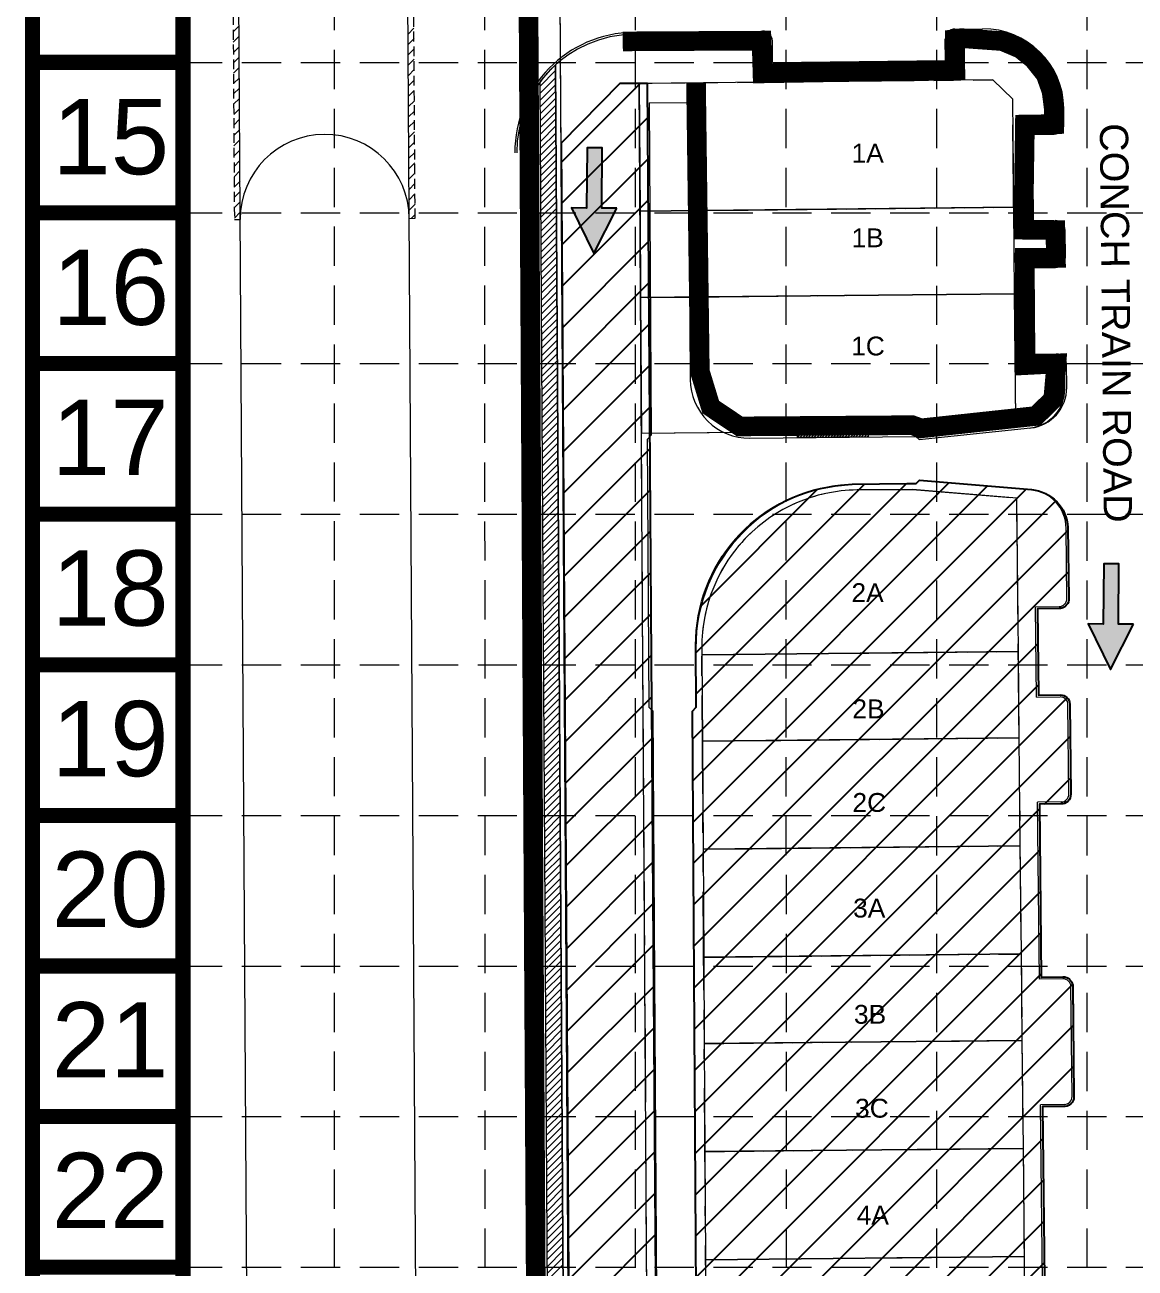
# Model space of a CAD drawing. Extents: x 2509062 to 2510599, y 7103311 to 7105769.
# Drawn here: x 2509061.9 to 2509344.5, y 7104884.7 to 7105201.2 of the extents above; entities that cross this region are included whole.
import ezdxf
from ezdxf.enums import TextEntityAlignment as Align

# ---------------------------------------------------------------- set-up
doc = ezdxf.new("R2010")
doc.units = 0
doc.header["$LTSCALE"] = 40
doc.header["$MEASUREMENT"] = 0
for name, pattern in [('DASHED', [0.75, 0.5, -0.25]), ('HIDDEN', [0.375, 0.25, -0.125]), ('HIDDEN2', [0.1875, 0.125, -0.0625]), ('PHANTOM2', [1.25, 0.625, -0.125, 0.125, -0.125, 0.125, -0.125]), ('XHO461C_PV$0$HIDDEN4', [0.0938, 0.0625, -0.0313])]:
    doc.linetypes.add(name, pattern=pattern)
for name, color, linetype in [('1 EROSION BLANKET', 84, 'Continuous'), ('1 SODDED LOT', 2, 'Continuous'), ('BASE', 7, 'Continuous'), ('GRID', 254, 'DASHED'), ('LIMITS OF DISTURBANCE', 1, 'Continuous'), ('XHO461B_PT$0$V-BNDY-E', 14, 'Continuous'), ('XHO461C_PT$0$V-BNDY-ALL-N', 6, 'Continuous'), ('XHO461C_PV$0$C-RAOD-SAWCUT-HATCH-N', 6, 'Continuous'), ('XHO461C_PV$0$C-ROAD-BACK-EX', 12, 'Continuous'), ('XHO461C_PV$0$C-ROAD-FACE-EX', 12, 'Continuous'), ('XHO461C_PV$0$C-ROAD-SAWCUT-N', 6, 'XHO461C_PV$0$HIDDEN4'), ('XHO461C_PV$0$C-SIDEWALK-HATCH-N', 6, 'Continuous'), ('XHO461C_PV$0$C-SIDEWALK-N', 2, 'Continuous'), ('XHO461C_PV$0$C-TRASH-PAD-HATCH', 6, 'Continuous'), ('XHO461C_PV$0$C-TRASH-PAD-N', 4, 'Continuous'), ('XHO461PT$0$C-ROAD-IDEN-N-P1', 1, 'Continuous'), ('XHO461PT$0$V-AREA-PLIN', 31, 'Continuous'), ('XHO461PT$0$V-BNDY-ALL-N', 6, 'Continuous'), ('XHO461PT$0$V-BNDY-N-P1', 3, 'Continuous'), ('XHO461PT$0$V-PROP-SUBD-IDEN-N-P1', 7, 'Continuous'), ('XHO461PT$0$V-PROP-SUBD-N-P1', 14, 'HIDDEN2'), ('XHO461PT$0$V-RWAY-LINE-N-P1', 6, 'PHANTOM2')]:
    doc.layers.add(name, color=color, linetype=linetype)
doc.styles.get("Standard").update_dxf_attribs({"font": 'ARIAL.TTF'})

msp = doc.modelspace()

# ---------------------------------------------------------------- hatches: boundary and pattern name
at = {"layer": '1 SODDED LOT', "linetype": 'Continuous'}
h = msp.add_hatch(dxfattribs=at)
h.set_pattern_fill('ANSI31', color=256, scale=60, style=0)
edge = h.paths.add_edge_path()
edge.add_line((2509336.11, 7104121.01), (2509335.09, 7104202.71))
edge.add_line((2509335.09, 7104202.71), (2509328.61, 7104203.13))
edge.add_line((2509328.61, 7104203.13), (2509317.71, 7104205.08))
edge.add_line((2509317.71, 7104205.08), (2509310.1, 7104208.78))
edge.add_line((2509310.1, 7104208.78), (2509304.45, 7104212.68))
edge.add_line((2509304.45, 7104212.68), (2509238.16, 7104268.83))
edge.add_arc((2509270.72, 7104298.63), 44.13, 182.233, 222.4658, ccw=False)
edge.add_line((2509226.62, 7104296.91), (2509220.41, 7105186.32))
edge.add_line((2509220.41, 7105186.32), (2509213.33, 7105186.32))
edge.add_line((2509213.33, 7105186.32), (2509198.45, 7105171.14))
edge.add_line((2509198.45, 7105171.14), (2509205.12, 7104134.33))
edge.add_line((2509205.12, 7104134.33), (2509204.87, 7104122.79))
edge.add_line((2509204.87, 7104122.79), (2509206.76, 7104120.78))
edge.add_line((2509206.76, 7104120.78), (2509335.21, 7104121.44))
edge.add_line((2509335.21, 7104121.44), (2509336.11, 7104121.01))

# ---------------------------------------------------------------- linework, layer by layer
for points in [[(2509212.6, 7105154.53), (2509208.76, 7105154.56), (2509208.88, 7105169.92), (2509205.04, 7105169.95), (2509204.92, 7105154.59), (2509201.08, 7105154.62), (2509206.74, 7105143.05), (2509212.6, 7105154.53)], [(2509344.09, 7105048.63), (2509340.25, 7105048.66), (2509340.37, 7105064.02), (2509336.53, 7105064.05), (2509336.41, 7105048.69), (2509332.57, 7105048.72), (2509338.24, 7105037.16), (2509344.09, 7105048.63)]]:
    msp.add_lwpolyline(points, close=True)
at = {"color": 254}
for points in [[(2509208.88, 7105169.92), (2509205.04, 7105169.95), (2509208.76, 7105154.56), (2509204.92, 7105154.59)], [(2509201.08, 7105154.62), (2509212.6, 7105154.53), (2509206.74, 7105143.05), (2509212.6, 7105154.53)], [(2509340.37, 7105064.02), (2509336.53, 7105064.05), (2509340.25, 7105048.66), (2509336.41, 7105048.69)], [(2509332.57, 7105048.72), (2509344.09, 7105048.63), (2509338.24, 7105037.16), (2509344.09, 7105048.63)]]:
    msp.add_solid(points, dxfattribs=at)
at = {"layer": '1 EROSION BLANKET', "linetype": 'Continuous', "const_width": 5}
msp.add_lwpolyline([(2509214.12, 7105197.01), (2509249.43, 7105197.2), (2509249.68, 7105188.87), (2509298.76, 7105189.7), (2509298.64, 7105197.61), (2509300.28, 7105197.84), (2509310.7, 7105197.09), (2509315.34, 7105195.12), (2509318.62, 7105192.47), (2509321.74, 7105188.56), (2509323.25, 7105184.3), (2509323.84, 7105179.64), (2509323.89, 7105175.95), (2509316.46, 7105175.84), (2509316.06, 7105149.08), (2509324.22, 7105149), (2509324.35, 7105141.89), (2509317.46, 7105141.89), (2509316.44, 7105141.89), (2509316.5, 7105114.6), (2509324.47, 7105115.01), (2509323.67, 7105105.95), (2509319.3, 7105101.66), (2509290.03, 7105098.51), (2509287.77, 7105099.32), (2509243.86, 7105099), (2509236.5, 7105103.93), (2509233.73, 7105113), (2509232.76, 7105186.47)], dxfattribs=at)
at = {"layer": '1 SODDED LOT', "linetype": 'Continuous'}
for p, q in [((2509231.87, 7105019.36), (2509297.19, 7105084.69)), ((2509231.93, 7105008.82), (2509306.97, 7105083.86)), ((2509232, 7104998.28), (2509316.75, 7105083.03)), ((2509232.76, 7105041.46), (2509275.62, 7105084.33)), ((2509232.8, 7105030.9), (2509286.36, 7105084.46)), ((2509233.94, 7105053.25), (2509263.71, 7105083.02)), ((2509232.07, 7104987.74), (2509324.37, 7105080.04)), ((2509232.13, 7104977.2), (2509327.43, 7105072.49)), ((2509232.2, 7104966.66), (2509327.56, 7105062.02)), ((2509232.27, 7104956.12), (2509319.77, 7105043.62)), ((2509232.33, 7104945.58), (2509319.87, 7105033.12)), ((2509232.4, 7104935.04), (2509327.24, 7105029.88)), ((2509232.46, 7104924.5), (2509328, 7105020.04)), ((2509321.43, 7105002.86), (2509328.11, 7105009.54)), ((2509232.53, 7104913.96), (2509320.2, 7105001.62)), ((2509232.6, 7104903.41), (2509320.3, 7104991.12)), ((2509232.66, 7104892.87), (2509320.41, 7104980.62)), ((2509232.73, 7104882.33), (2509320.52, 7104970.12)), ((2509232.79, 7104871.79), (2509320.63, 7104959.62)), ((2509232.86, 7104861.25), (2509328.59, 7104956.98)), ((2509232.93, 7104850.71), (2509328.74, 7104946.53)), ((2509232.99, 7104840.17), (2509328.85, 7104936.03)), ((2509233.06, 7104829.63), (2509321.06, 7104917.63)), ((2509233.13, 7104819.09), (2509321.16, 7104907.13)), ((2509233.19, 7104808.55), (2509321.27, 7104896.63)), ((2509233.26, 7104798.01), (2509321.38, 7104886.13))]:
    msp.add_line(p, q, dxfattribs=at)
msp.add_lwpolyline([(2509336.11, 7104121.01), (2509335.09, 7104202.71), (2509328.61, 7104203.13), (2509317.71, 7104205.08), (2509310.1, 7104208.78), (2509304.45, 7104212.68), (2509238.16, 7104268.83, -0.177375), (2509226.62, 7104296.91), (2509220.41, 7105186.32), (2509213.33, 7105186.32), (2509198.45, 7105171.14), (2509205.12, 7104134.33), (2509204.87, 7104122.79), (2509206.76, 7104120.78), (2509335.21, 7104121.44)], format="xyb", close=True, dxfattribs=at)
msp.add_lwpolyline([(2509233.94, 7104689.89), (2509231.82, 7105026.56), (2509232.82, 7105027.56), (2509232.75, 7105043.27, -0.377698), (2509268.2, 7105083.87), (2509270.55, 7105084.16), (2509272.51, 7105084.29), (2509286.4, 7105084.46), (2509288.79, 7105084.47), (2509289.63, 7105085.33), (2509318.1, 7105082.91, -0.375855), (2509327.42, 7105073.25), (2509327.65, 7105055.1, -0.341355), (2509325.89, 7105052.76), (2509325.52, 7105052.68), (2509325.2, 7105052.65), (2509319.68, 7105052.59), (2509319.9, 7105030.59), (2509325.43, 7105030.64, -0.404193), (2509327.92, 7105028.29), (2509328.15, 7105005.35, -0.440701), (2509325.52, 7105002.9), (2509320.18, 7105002.84), (2509320.63, 7104958.84), (2509326.15, 7104958.9, -0.380541), (2509328.63, 7104956.74), (2509328.94, 7104928.39, -0.446809), (2509326.21, 7104925.9), (2509320.97, 7104925.85), (2509321.42, 7104881.85)], format="xyb", dxfattribs=at)
at = {"layer": 'BASE', "const_width": 3.83}
for points in [[(2510597.34, 7103313.16), (2510597.34, 7105766.73), (2509063.86, 7105766.73), (2509063.86, 7103313.16)], [(2510559.01, 7103351.49), (2510559.01, 7105728.4), (2509102.19, 7105728.4), (2509102.19, 7103351.49)]]:
    msp.add_lwpolyline(points, close=True, dxfattribs=at)
for points in [[(2509102.19, 7105191.68), (2509063.86, 7105191.68)], [(2509102.19, 7105153.34), (2509063.86, 7105153.34)], [(2509102.19, 7105115), (2509063.86, 7105115)], [(2509102.19, 7105076.67), (2509063.86, 7105076.67)], [(2509102.19, 7105038.33), (2509063.86, 7105038.33)], [(2509102.19, 7104999.99), (2509063.86, 7104999.99)], [(2509102.19, 7104961.65), (2509063.86, 7104961.65)], [(2509102.19, 7104923.32), (2509063.86, 7104923.32)], [(2509102.19, 7104884.98), (2509063.86, 7104884.98)]]:
    msp.add_lwpolyline(points, dxfattribs=at)
at = {"layer": 'GRID', "color": 252, "linetype": 'HIDDEN', "lineweight": 0}
for p, q in [((2509140.88, 7103504.85), (2509140.67, 7105726.96)), ((2509179.38, 7103504.84), (2509178.91, 7105726.94)), ((2509217.6, 7103504.84), (2509217.25, 7105726.84)), ((2509256.15, 7103504.83), (2509255.54, 7105726.78)), ((2509294.13, 7103504.82), (2509293.97, 7105727.08)), ((2509332.23, 7103504.82), (2509332.35, 7105727)), ((2509102.19, 7105191.68), (2510559.01, 7105191.68)), ((2509102.19, 7105153.34), (2510559.01, 7105153.34)), ((2509102.19, 7105115), (2510559.01, 7105115)), ((2509102.19, 7105076.67), (2510559.01, 7105076.67)), ((2509102.19, 7105038.33), (2510559.01, 7105038.33)), ((2509102.19, 7104999.99), (2510559.01, 7104999.99)), ((2509102.19, 7104961.65), (2510559.01, 7104961.65)), ((2509102.19, 7104923.32), (2510559.01, 7104923.32)), ((2509102.19, 7104884.98), (2510559.01, 7104884.98))]:
    msp.add_line(p, q, dxfattribs=at)
at = {"layer": 'LIMITS OF DISTURBANCE', "linetype": 'HIDDEN', "ltscale": 3, "const_width": 5}
msp.add_lwpolyline([(2510346.96, 7104107.84), (2509196.41, 7104099.99), (2509189.37, 7105338.21), (2510325.02, 7105349.1), (2510335.26, 7104307.47), (2510344.6, 7104260.31), (2510346.93, 7104123.52), (2510346.93, 7104123.52), (2510346.96, 7104107.84)], close=True, dxfattribs=at)
at = {"layer": 'XHO461B_PT$0$V-BNDY-E', "color": 7, "lineweight": 0}
msp.add_line((2509205.27, 7104079.15), (2509197.38, 7105335.15), dxfattribs=at)
at = {"layer": 'XHO461C_PT$0$V-BNDY-ALL-N', "color": 7, "lineweight": 0}
msp.add_line((2509205.27, 7104079.15), (2509197.38, 7105335.15), dxfattribs=at)
at = {"layer": 'XHO461C_PV$0$C-RAOD-SAWCUT-HATCH-N', "color": 7, "lineweight": 0}
for p, q in [((2509123.2, 7104118.28), (2509115.32, 7105383.76)), ((2509166.2, 7104118.55), (2509158.32, 7105382.76)), ((2509114.97, 7105199.44), (2509116.46, 7105200.93)), ((2509159.47, 7105198.87), (2509160.96, 7105200.36)), ((2509114.98, 7105196.81), (2509116.47, 7105198.3)), ((2509159.49, 7105196.23), (2509160.98, 7105197.72)), ((2509115, 7105194.17), (2509116.49, 7105195.66)), ((2509115.01, 7105191.54), (2509116.51, 7105193.03)), ((2509159.5, 7105193.6), (2509160.99, 7105195.09)), ((2509115.03, 7105188.9), (2509116.52, 7105190.39)), ((2509159.52, 7105190.96), (2509161.01, 7105192.45)), ((2509159.54, 7105188.33), (2509161.03, 7105189.82)), ((2509115.05, 7105186.27), (2509116.54, 7105187.76)), ((2509159.55, 7105185.69), (2509161.04, 7105187.18)), ((2509115.06, 7105183.63), (2509116.55, 7105185.12)), ((2509159.57, 7105183.06), (2509161.06, 7105184.55)), ((2509115.08, 7105181), (2509116.57, 7105182.49)), ((2509159.59, 7105180.42), (2509161.08, 7105181.91)), ((2509115.1, 7105178.36), (2509116.59, 7105179.85)), ((2509115.11, 7105175.72), (2509116.6, 7105177.22)), ((2509159.6, 7105177.79), (2509161.09, 7105179.28)), ((2509115.13, 7105173.09), (2509116.62, 7105174.58)), ((2509159.62, 7105175.15), (2509161.11, 7105176.64)), ((2509159.63, 7105172.52), (2509161.13, 7105174.01)), ((2509115.15, 7105170.45), (2509116.64, 7105171.95)), ((2509159.65, 7105169.88), (2509161.14, 7105171.37)), ((2509115.16, 7105167.82), (2509116.65, 7105169.31)), ((2509159.67, 7105167.25), (2509161.16, 7105168.74)), ((2509115.18, 7105165.18), (2509116.67, 7105166.67)), ((2509159.68, 7105164.61), (2509161.17, 7105166.1)), ((2509115.2, 7105162.55), (2509116.69, 7105164.04)), ((2509115.21, 7105159.91), (2509116.7, 7105161.4)), ((2509159.7, 7105161.97), (2509161.19, 7105163.47)), ((2509115.23, 7105157.28), (2509116.72, 7105158.77)), ((2509159.72, 7105159.34), (2509161.21, 7105160.83)), ((2509159.73, 7105156.7), (2509161.22, 7105158.2)), ((2509115.24, 7105154.64), (2509116.74, 7105156.13)), ((2509159.75, 7105154.07), (2509161.24, 7105155.56)), ((2509115.26, 7105152.01), (2509116.75, 7105153.5)), ((2509160.31, 7105151.98), (2509161.26, 7105152.92))]:
    msp.add_line(p, q, dxfattribs=at)
at = {"layer": 'XHO461C_PV$0$C-ROAD-BACK-EX', "color": 7, "lineweight": 0}
for p, q in [((2509216.84, 7105198.8), (2509249.67, 7105199.13)), ((2509298.67, 7105199.64), (2509305.67, 7105199.71)), ((2509251.75, 7105191.16), (2509251.69, 7105197.16)), ((2509296.75, 7105191.62), (2509296.69, 7105197.62)), ((2509251.75, 7105191.16), (2509296.75, 7105191.62)), ((2509325.91, 7105175.94), (2509325.87, 7105179.91)), ((2509317.93, 7105173.86), (2509323.93, 7105173.92)), ((2509318.17, 7105150.86), (2509317.93, 7105173.86)), ((2509318.17, 7105150.86), (2509324.17, 7105150.92)), ((2509326.26, 7105142), (2509326.19, 7105148.95)), ((2509318.28, 7105139.92), (2509324.28, 7105139.98)), ((2509318.52, 7105116.92), (2509318.28, 7105139.92)), ((2509318.52, 7105116.92), (2509324.52, 7105116.98)), ((2509326.6, 7105108.63), (2509326.54, 7105115.01)), ((2509327.15, 7105055.17), (2509326.96, 7105073.1)), ((2509319.17, 7105053.09), (2509325.17, 7105053.15)), ((2509319.4, 7105030.09), (2509319.17, 7105053.09)), ((2509319.4, 7105030.09), (2509325.4, 7105030.15)), ((2509327.66, 7105005.42), (2509327.42, 7105028.17)), ((2509325.68, 7105003.4), (2509319.68, 7105003.34)), ((2509320.14, 7104958.34), (2509319.68, 7105003.34)), ((2509326.14, 7104958.4), (2509320.14, 7104958.34)), ((2509328.45, 7104928.42), (2509328.16, 7104956.42)), ((2509326.47, 7104926.4), (2509320.47, 7104926.34)), ((2509320.93, 7104881.35), (2509320.47, 7104926.34))]:
    msp.add_line(p, q, dxfattribs=at)
for centre, radius, start, end in [((2509249.69, 7105197.13), 2, 0.5865, 90.5865), ((2509298.69, 7105197.64), 2, 90.5865, 180.5865), ((2509305.87, 7105179.71), 20, 0.5865, 90.5865), ((2509217.14, 7105168.8), 30, 90.5865, 180.3695), ((2509323.91, 7105175.92), 2, 270.5865, 0.5865), ((2509138.26, 7105151.84), 21.5, 0.3571, 180.3571), ((2509324.19, 7105148.92), 2, 0.5865, 90.5865), ((2509324.26, 7105141.98), 2, 270.5865, 0.5865), ((2509324.54, 7105114.98), 2, 0.5865, 90.5865), ((2509316.6, 7105108.53), 10, 275.9758, 0.5865), ((2509316.97, 7105072.99), 10, 0.5865, 85.1972), ((2509325.15, 7105055.15), 2, 270.5865, 0.5865), ((2509325.43, 7105028.15), 2, 0.5865, 90.5865), ((2509325.66, 7105005.4), 2, 270.5865, 0.5865), ((2509326.16, 7104956.4), 2, 0.5865, 90.5865), ((2509326.45, 7104928.4), 2, 270.5865, 0.5865)]:
    msp.add_arc(centre, radius, start, end, dxfattribs=at)
at = {"layer": 'XHO461C_PV$0$C-ROAD-FACE-EX', "color": 7, "lineweight": 0}
for p, q in [((2509216.83, 7105199.3), (2509249.67, 7105199.63)), ((2509298.66, 7105200.14), (2509305.66, 7105200.21)), ((2509252.25, 7105191.66), (2509252.19, 7105197.16)), ((2509296.25, 7105192.11), (2509296.19, 7105197.61)), ((2509252.25, 7105191.66), (2509296.25, 7105192.11)), ((2509220.85, 7105181.34), (2509230.85, 7105181.44)), ((2509220.85, 7105181.34), (2509221.38, 7105096.78)), ((2509230.85, 7105181.44), (2509231.29, 7105110.95)), ((2509326.41, 7105175.95), (2509326.37, 7105179.92)), ((2509318.44, 7105173.37), (2509323.94, 7105173.42)), ((2509318.66, 7105151.37), (2509318.44, 7105173.37)), ((2509318.66, 7105151.37), (2509324.16, 7105151.42)), ((2509326.76, 7105142.01), (2509326.69, 7105148.95)), ((2509318.79, 7105139.43), (2509324.29, 7105139.48)), ((2509319.01, 7105117.43), (2509318.79, 7105139.43)), ((2509319.01, 7105117.43), (2509324.51, 7105117.48)), ((2509327.1, 7105108.91), (2509327.04, 7105115.01)), ((2509289.52, 7105095.64), (2509317.92, 7105098.61)), ((2509221.38, 7105096.78), (2509220.39, 7105095.78)), ((2509220.82, 7105027.49), (2509220.39, 7105095.78)), ((2509246.45, 7105096.04), (2509288.67, 7105096.47)), ((2509288.67, 7105096.47), (2509289.52, 7105095.64)), ((2509288.8, 7105084.48), (2509289.63, 7105085.33)), ((2509289.63, 7105085.33), (2509318.08, 7105082.94)), ((2509273.8, 7105084.32), (2509288.8, 7105084.48)), ((2509327.65, 7105055.17), (2509327.47, 7105072.83)), ((2509319.67, 7105052.59), (2509325.17, 7105052.65)), ((2509319.9, 7105030.59), (2509319.67, 7105052.59)), ((2509232.82, 7105027.56), (2509232.72, 7105042.58)), ((2509319.9, 7105030.59), (2509325.4, 7105030.65)), ((2509328.16, 7105005.43), (2509327.92, 7105028.17)), ((2509220.82, 7105027.49), (2509221.82, 7105026.49)), ((2509224.68, 7104571.44), (2509221.82, 7105026.49)), ((2509232.82, 7105027.56), (2509231.82, 7105026.56)), ((2509234.68, 7104571.5), (2509231.82, 7105026.56)), ((2509325.68, 7105002.9), (2509320.18, 7105002.84)), ((2509320.63, 7104958.85), (2509320.18, 7105002.84)), ((2509326.13, 7104958.9), (2509320.63, 7104958.85)), ((2509328.95, 7104928.43), (2509328.66, 7104956.43)), ((2509326.47, 7104925.9), (2509320.97, 7104925.85)), ((2509321.42, 7104881.85), (2509320.97, 7104925.85))]:
    msp.add_line(p, q, dxfattribs=at)
for centre, radius, start, end in [((2509217.14, 7105168.8), 30.5, 90.5865, 180.3695), ((2509249.69, 7105197.13), 2.5, 0.5865, 90.5865), ((2509298.69, 7105197.64), 2.5, 90.5865, 180.5865), ((2509305.87, 7105179.71), 20.5, 0.5865, 90.5865), ((2509323.91, 7105175.92), 2.5, 270.5865, 0.5865), ((2509324.19, 7105148.92), 2.5, 0.5865, 90.5865), ((2509324.26, 7105141.98), 2.5, 270.5865, 0.5865), ((2509324.54, 7105114.98), 2.5, 0.5865, 90.5865), ((2509246.29, 7105111.04), 15, 180.3596, 270.5865), ((2509316.85, 7105108.81), 10.25, 275.9758, 0.5865), ((2509274.22, 7105042.82), 41.5, 90.5865, 180.3596), ((2509317.22, 7105072.72), 10.25, 0.5865, 85.1972), ((2509325.15, 7105055.15), 2.5, 270.5865, 0.5865), ((2509325.43, 7105028.15), 2.5, 0.5865, 90.5865), ((2509325.66, 7105005.4), 2.5, 270.5865, 0.5865), ((2509326.16, 7104956.4), 2.5, 0.5865, 90.5865), ((2509326.45, 7104928.4), 2.5, 270.5865, 0.5865)]:
    msp.add_arc(centre, radius, start, end, dxfattribs=at)
at = {"layer": 'XHO461C_PV$0$C-ROAD-SAWCUT-N', "color": 7, "lineweight": 0}
for p, q in [((2509113.82, 7105383.79), (2509115.26, 7105151.7)), ((2509161.26, 7105151.98), (2509160.54, 7105267.43)), ((2509115.26, 7105151.7), (2509116.76, 7105151.71)), ((2509159.76, 7105151.97), (2509161.26, 7105151.98))]:
    msp.add_line(p, q, dxfattribs=at)
at = {"layer": 'XHO461C_PV$0$C-SIDEWALK-HATCH-N', "color": 7, "lineweight": 0}
for p, q in [((2509193.05, 7105185.61), (2509197.03, 7105189.58)), ((2509195.24, 7105189.3), (2509195.54, 7105189.62)), ((2509195.54, 7105189.62), (2509195.74, 7105189.83)), ((2509195.74, 7105189.83), (2509195.95, 7105190.03)), ((2509195.95, 7105190.03), (2509196.14, 7105190.22)), ((2509196.14, 7105190.22), (2509196.3, 7105190.38)), ((2509196.3, 7105190.38), (2509196.56, 7105190.63)), ((2509196.56, 7105190.63), (2509196.72, 7105190.78)), ((2509196.72, 7105190.78), (2509196.88, 7105190.93)), ((2509196.88, 7105190.93), (2509197.02, 7105191.05)), ((2509197.02, 7105191.05), (2509203.67, 7104124.66)), ((2509193.05, 7105186.67), (2509193.33, 7105187.05)), ((2509199.7, 7104119.97), (2509193.05, 7105186.67)), ((2509193.06, 7105183.85), (2509197.04, 7105187.82)), ((2509193.33, 7105187.05), (2509193.46, 7105187.22)), ((2509193.46, 7105187.22), (2509193.68, 7105187.5)), ((2509193.68, 7105187.5), (2509193.93, 7105187.81)), ((2509193.93, 7105187.81), (2509194.17, 7105188.1)), ((2509194.17, 7105188.1), (2509194.3, 7105188.25)), ((2509194.3, 7105188.25), (2509194.47, 7105188.44)), ((2509194.47, 7105188.44), (2509194.66, 7105188.67)), ((2509194.66, 7105188.67), (2509194.87, 7105188.9)), ((2509194.87, 7105188.9), (2509195.08, 7105189.13)), ((2509195.08, 7105189.13), (2509195.24, 7105189.3)), ((2509193.08, 7105182.09), (2509197.05, 7105186.07)), ((2509193.09, 7105180.34), (2509197.06, 7105184.31)), ((2509193.1, 7105178.58), (2509197.07, 7105182.55)), ((2509193.11, 7105176.82), (2509197.08, 7105180.8)), ((2509193.12, 7105175.06), (2509197.09, 7105179.04)), ((2509193.13, 7105173.31), (2509197.11, 7105177.28)), ((2509193.14, 7105171.55), (2509197.12, 7105175.53)), ((2509193.15, 7105169.79), (2509197.13, 7105173.77)), ((2509193.16, 7105168.04), (2509197.14, 7105172.01)), ((2509193.17, 7105166.28), (2509197.15, 7105170.26)), ((2509193.18, 7105164.52), (2509197.16, 7105168.5)), ((2509193.2, 7105162.77), (2509197.17, 7105166.74)), ((2509193.21, 7105161.01), (2509197.18, 7105164.99)), ((2509193.22, 7105159.25), (2509197.19, 7105163.23)), ((2509193.23, 7105157.5), (2509197.2, 7105161.47)), ((2509193.24, 7105155.74), (2509197.21, 7105159.72)), ((2509193.25, 7105153.98), (2509197.23, 7105157.96)), ((2509193.26, 7105152.23), (2509197.24, 7105156.2)), ((2509193.27, 7105150.47), (2509197.25, 7105154.44)), ((2509193.28, 7105148.71), (2509197.26, 7105152.69)), ((2509193.29, 7105146.96), (2509197.27, 7105150.93)), ((2509193.31, 7105145.2), (2509197.28, 7105149.17)), ((2509193.32, 7105143.44), (2509197.29, 7105147.42)), ((2509193.33, 7105141.69), (2509197.3, 7105145.66)), ((2509193.34, 7105139.93), (2509197.31, 7105143.9)), ((2509193.35, 7105138.17), (2509197.32, 7105142.15)), ((2509193.36, 7105136.41), (2509197.34, 7105140.39)), ((2509193.37, 7105134.66), (2509197.35, 7105138.63)), ((2509193.38, 7105132.9), (2509197.36, 7105136.88)), ((2509193.39, 7105131.14), (2509197.37, 7105135.12)), ((2509193.4, 7105129.39), (2509197.38, 7105133.36)), ((2509193.41, 7105127.63), (2509197.39, 7105131.61)), ((2509193.43, 7105125.87), (2509197.4, 7105129.85)), ((2509193.44, 7105124.12), (2509197.41, 7105128.09)), ((2509193.45, 7105122.36), (2509197.42, 7105126.34)), ((2509193.46, 7105120.6), (2509197.43, 7105124.58)), ((2509193.47, 7105118.85), (2509197.44, 7105122.82)), ((2509193.48, 7105117.09), (2509197.46, 7105121.07)), ((2509193.49, 7105115.33), (2509197.47, 7105119.31)), ((2509193.5, 7105113.58), (2509197.48, 7105117.55)), ((2509193.51, 7105111.82), (2509197.49, 7105115.79)), ((2509193.52, 7105110.06), (2509197.5, 7105114.04)), ((2509193.54, 7105108.31), (2509197.51, 7105112.28)), ((2509193.55, 7105106.55), (2509197.52, 7105110.52)), ((2509193.56, 7105104.79), (2509197.53, 7105108.77)), ((2509193.57, 7105103.04), (2509197.54, 7105107.01)), ((2509193.58, 7105101.28), (2509197.55, 7105105.25)), ((2509193.59, 7105099.52), (2509197.57, 7105103.5)), ((2509193.6, 7105097.76), (2509197.58, 7105101.74)), ((2509193.61, 7105096.01), (2509197.59, 7105099.98)), ((2509193.62, 7105094.25), (2509197.6, 7105098.23)), ((2509193.63, 7105092.49), (2509197.61, 7105096.47)), ((2509193.64, 7105090.74), (2509197.62, 7105094.71)), ((2509193.66, 7105088.98), (2509197.63, 7105092.96)), ((2509193.67, 7105087.22), (2509197.64, 7105091.2)), ((2509193.68, 7105085.47), (2509197.65, 7105089.44)), ((2509193.69, 7105083.71), (2509197.66, 7105087.69)), ((2509193.7, 7105081.95), (2509197.67, 7105085.93)), ((2509193.71, 7105080.2), (2509197.69, 7105084.17)), ((2509193.72, 7105078.44), (2509197.7, 7105082.42)), ((2509193.73, 7105076.68), (2509197.71, 7105080.66)), ((2509193.74, 7105074.93), (2509197.72, 7105078.9)), ((2509193.75, 7105073.17), (2509197.73, 7105077.14)), ((2509193.77, 7105071.41), (2509197.74, 7105075.39)), ((2509193.78, 7105069.66), (2509197.75, 7105073.63)), ((2509193.79, 7105067.9), (2509197.76, 7105071.87)), ((2509193.8, 7105066.14), (2509197.77, 7105070.12)), ((2509193.81, 7105064.39), (2509197.78, 7105068.36)), ((2509193.82, 7105062.63), (2509197.8, 7105066.6)), ((2509193.83, 7105060.87), (2509197.81, 7105064.85)), ((2509193.84, 7105059.11), (2509197.82, 7105063.09)), ((2509193.85, 7105057.36), (2509197.83, 7105061.33)), ((2509193.86, 7105055.6), (2509197.84, 7105059.58)), ((2509193.87, 7105053.84), (2509197.85, 7105057.82)), ((2509193.89, 7105052.09), (2509197.86, 7105056.06)), ((2509193.9, 7105050.33), (2509197.87, 7105054.31)), ((2509193.91, 7105048.57), (2509197.88, 7105052.55)), ((2509193.92, 7105046.82), (2509197.89, 7105050.79)), ((2509193.93, 7105045.06), (2509197.9, 7105049.04)), ((2509193.94, 7105043.3), (2509197.92, 7105047.28)), ((2509193.95, 7105041.55), (2509197.93, 7105045.52)), ((2509193.96, 7105039.79), (2509197.94, 7105043.77)), ((2509193.97, 7105038.03), (2509197.95, 7105042.01)), ((2509193.98, 7105036.28), (2509197.96, 7105040.25)), ((2509194, 7105034.52), (2509197.97, 7105038.49)), ((2509194.01, 7105032.76), (2509197.98, 7105036.74)), ((2509194.02, 7105031.01), (2509197.99, 7105034.98)), ((2509194.03, 7105029.25), (2509198, 7105033.22)), ((2509194.04, 7105027.49), (2509198.01, 7105031.47)), ((2509194.05, 7105025.74), (2509198.03, 7105029.71)), ((2509194.06, 7105023.98), (2509198.04, 7105027.95)), ((2509194.07, 7105022.22), (2509198.05, 7105026.2)), ((2509194.08, 7105020.46), (2509198.06, 7105024.44)), ((2509194.09, 7105018.71), (2509198.07, 7105022.68)), ((2509194.1, 7105016.95), (2509198.08, 7105020.93)), ((2509194.12, 7105015.19), (2509198.09, 7105019.17)), ((2509194.13, 7105013.44), (2509198.1, 7105017.41)), ((2509194.14, 7105011.68), (2509198.11, 7105015.66)), ((2509194.15, 7105009.92), (2509198.12, 7105013.9)), ((2509194.16, 7105008.17), (2509198.13, 7105012.14)), ((2509194.17, 7105006.41), (2509198.15, 7105010.39)), ((2509194.18, 7105004.65), (2509198.16, 7105008.63)), ((2509194.19, 7105002.9), (2509198.17, 7105006.87)), ((2509194.2, 7105001.14), (2509198.18, 7105005.12)), ((2509194.21, 7104999.38), (2509198.19, 7105003.36)), ((2509194.22, 7104997.63), (2509198.2, 7105001.6)), ((2509194.24, 7104995.87), (2509198.21, 7104999.84)), ((2509194.25, 7104994.11), (2509198.22, 7104998.09)), ((2509194.26, 7104992.36), (2509198.23, 7104996.33)), ((2509194.27, 7104990.6), (2509198.24, 7104994.57)), ((2509194.28, 7104988.84), (2509198.26, 7104992.82)), ((2509194.29, 7104987.09), (2509198.27, 7104991.06)), ((2509194.3, 7104985.33), (2509198.28, 7104989.3)), ((2509194.31, 7104983.57), (2509198.29, 7104987.55)), ((2509194.32, 7104981.81), (2509198.3, 7104985.79)), ((2509194.33, 7104980.06), (2509198.31, 7104984.03)), ((2509194.35, 7104978.3), (2509198.32, 7104982.28)), ((2509194.36, 7104976.54), (2509198.33, 7104980.52)), ((2509194.37, 7104974.79), (2509198.34, 7104978.76)), ((2509194.38, 7104973.03), (2509198.35, 7104977.01)), ((2509194.39, 7104971.27), (2509198.36, 7104975.25)), ((2509194.4, 7104969.52), (2509198.38, 7104973.49)), ((2509194.41, 7104967.76), (2509198.39, 7104971.74)), ((2509194.42, 7104966), (2509198.4, 7104969.98)), ((2509194.43, 7104964.25), (2509198.41, 7104968.22)), ((2509194.44, 7104962.49), (2509198.42, 7104966.47)), ((2509194.45, 7104960.73), (2509198.43, 7104964.71)), ((2509194.47, 7104958.98), (2509198.44, 7104962.95)), ((2509194.48, 7104957.22), (2509198.45, 7104961.19)), ((2509194.49, 7104955.46), (2509198.46, 7104959.44)), ((2509194.5, 7104953.71), (2509198.47, 7104957.68)), ((2509194.51, 7104951.95), (2509198.48, 7104955.92)), ((2509194.52, 7104950.19), (2509198.5, 7104954.17)), ((2509194.53, 7104948.44), (2509198.51, 7104952.41)), ((2509194.54, 7104946.68), (2509198.52, 7104950.65)), ((2509194.55, 7104944.92), (2509198.53, 7104948.9)), ((2509194.56, 7104943.16), (2509198.54, 7104947.14)), ((2509194.58, 7104941.41), (2509198.55, 7104945.38)), ((2509194.59, 7104939.65), (2509198.56, 7104943.63)), ((2509194.6, 7104937.89), (2509198.57, 7104941.87)), ((2509194.61, 7104936.14), (2509198.58, 7104940.11)), ((2509194.62, 7104934.38), (2509198.59, 7104938.36)), ((2509194.63, 7104932.62), (2509198.61, 7104936.6)), ((2509194.64, 7104930.87), (2509198.62, 7104934.84)), ((2509194.65, 7104929.11), (2509198.63, 7104933.09)), ((2509194.66, 7104927.35), (2509198.64, 7104931.33)), ((2509194.67, 7104925.6), (2509198.65, 7104929.57)), ((2509194.68, 7104923.84), (2509198.66, 7104927.82)), ((2509194.7, 7104922.08), (2509198.67, 7104926.06)), ((2509194.71, 7104920.33), (2509198.68, 7104924.3)), ((2509194.72, 7104918.57), (2509198.69, 7104922.54)), ((2509194.73, 7104916.81), (2509198.7, 7104920.79)), ((2509194.74, 7104915.06), (2509198.71, 7104919.03)), ((2509194.75, 7104913.3), (2509198.73, 7104917.27)), ((2509194.76, 7104911.54), (2509198.74, 7104915.52)), ((2509194.77, 7104909.79), (2509198.75, 7104913.76)), ((2509194.78, 7104908.03), (2509198.76, 7104912)), ((2509194.79, 7104906.27), (2509198.77, 7104910.25)), ((2509194.81, 7104904.51), (2509198.78, 7104908.49)), ((2509194.82, 7104902.76), (2509198.79, 7104906.73)), ((2509194.83, 7104901), (2509198.8, 7104904.98)), ((2509194.84, 7104899.24), (2509198.81, 7104903.22)), ((2509194.85, 7104897.49), (2509198.82, 7104901.46)), ((2509194.86, 7104895.73), (2509198.84, 7104899.71)), ((2509194.87, 7104893.97), (2509198.85, 7104897.95)), ((2509194.88, 7104892.22), (2509198.86, 7104896.19)), ((2509194.89, 7104890.46), (2509198.87, 7104894.44)), ((2509194.9, 7104888.7), (2509198.88, 7104892.68)), ((2509194.91, 7104886.95), (2509198.89, 7104890.92)), ((2509194.93, 7104885.19), (2509198.9, 7104889.17)), ((2509194.94, 7104883.43), (2509198.91, 7104887.41)), ((2509194.95, 7104881.68), (2509198.92, 7104885.65))]:
    msp.add_line(p, q, dxfattribs=at)
at = {"layer": 'XHO461C_PV$0$C-SIDEWALK-N', "color": 7, "lineweight": 0}
for p, q in [((2509203.67, 7104124.66), (2509197.02, 7105191.05)), ((2509199.7, 7104119.97), (2509193.05, 7105186.67))]:
    msp.add_line(p, q, dxfattribs=at)
at = {"layer": 'XHO461C_PV$0$C-TRASH-PAD-HATCH', "color": 7, "lineweight": 0}
for p, q in [((2509258.53, 7105099.05), (2509258.64, 7105099.17)), ((2509258.54, 7105097.65), (2509260.07, 7105099.18)), ((2509258.54, 7105098.35), (2509259.36, 7105099.17)), ((2509258.55, 7105096.95), (2509260.79, 7105099.19)), ((2509258.56, 7105096.25), (2509261.5, 7105099.2)), ((2509259.18, 7105096.17), (2509262.22, 7105099.2)), ((2509259.9, 7105096.18), (2509262.93, 7105099.21)), ((2509260.61, 7105096.19), (2509263.64, 7105099.22)), ((2509261.33, 7105096.19), (2509264.36, 7105099.23)), ((2509262.04, 7105096.2), (2509265.07, 7105099.23)), ((2509262.76, 7105096.21), (2509265.79, 7105099.24)), ((2509263.47, 7105096.22), (2509266.5, 7105099.25)), ((2509264.19, 7105096.22), (2509267.22, 7105099.26)), ((2509264.9, 7105096.23), (2509267.93, 7105099.26)), ((2509265.61, 7105096.24), (2509268.65, 7105099.27)), ((2509266.33, 7105096.25), (2509269.36, 7105099.28)), ((2509267.04, 7105096.25), (2509270.07, 7105099.28)), ((2509267.76, 7105096.26), (2509270.79, 7105099.29)), ((2509268.47, 7105096.27), (2509271.5, 7105099.3)), ((2509269.19, 7105096.28), (2509272.22, 7105099.31)), ((2509269.9, 7105096.28), (2509272.93, 7105099.31)), ((2509270.61, 7105096.29), (2509273.65, 7105099.32)), ((2509271.33, 7105096.3), (2509274.36, 7105099.33)), ((2509272.04, 7105096.3), (2509275.07, 7105099.34)), ((2509272.76, 7105096.31), (2509275.79, 7105099.34)), ((2509273.47, 7105096.32), (2509276.5, 7105099.35)), ((2509274.19, 7105096.33), (2509276.54, 7105098.67)), ((2509274.9, 7105096.33), (2509276.54, 7105097.97)), ((2509275.62, 7105096.34), (2509276.55, 7105097.27)), ((2509276.33, 7105096.35), (2509276.56, 7105096.57))]:
    msp.add_line(p, q, dxfattribs=at)
at = {"layer": 'XHO461C_PV$0$C-TRASH-PAD-N', "color": 7, "lineweight": 0}
for p, q in [((2509258.53, 7105099.17), (2509276.53, 7105099.35)), ((2509258.56, 7105096.17), (2509258.53, 7105099.17)), ((2509276.53, 7105099.35), (2509276.56, 7105096.35)), ((2509276.56, 7105096.35), (2509258.56, 7105096.17))]:
    msp.add_line(p, q, dxfattribs=at)
at = {"layer": 'XHO461PT$0$V-AREA-PLIN', "color": 7, "lineweight": 0}
for p, q in [((2509308.3, 7105187.23), (2509218.32, 7105186.31)), ((2509313.35, 7105182.28), (2509308.3, 7105187.23)), ((2509213.32, 7105186.26), (2509198.41, 7105171.11)), ((2509218.32, 7105186.31), (2509213.32, 7105186.26)), ((2509218.32, 7105186.31), (2509218.52, 7105153.81)), ((2509224.03, 7104277), (2509218.32, 7105186.31)), ((2509313.63, 7105154.78), (2509313.35, 7105182.28)), ((2509198.41, 7105171.11), (2509204.92, 7104134.15)), ((2509218.52, 7105153.81), (2509313.63, 7105154.78)), ((2509313.63, 7105154.78), (2509218.52, 7105153.81)), ((2509313.85, 7105132.79), (2509313.63, 7105154.78)), ((2509218.52, 7105153.81), (2509218.66, 7105131.81)), ((2509218.66, 7105131.81), (2509313.85, 7105132.79)), ((2509313.85, 7105132.79), (2509218.66, 7105131.81)), ((2509314.18, 7105100.74), (2509313.85, 7105132.79)), ((2509218.66, 7105131.81), (2509218.88, 7105097.26)), ((2509218.88, 7105097.26), (2509287.71, 7105097.97)), ((2509287.71, 7105097.97), (2509314.18, 7105100.74)), ((2509287.86, 7105082.97), (2509273.81, 7105082.82)), ((2509314.39, 7105080.74), (2509287.86, 7105082.97)), ((2509314.79, 7105041.71), (2509314.39, 7105080.74)), ((2509234.22, 7105042.57), (2509234.23, 7105040.89)), ((2509234.23, 7105040.89), (2509314.79, 7105041.71)), ((2509314.79, 7105041.71), (2509234.23, 7105040.89)), ((2509234.23, 7105040.89), (2509234.37, 7105018.89)), ((2509315.01, 7105019.71), (2509314.79, 7105041.71)), ((2509234.37, 7105018.89), (2509315.01, 7105019.71)), ((2509315.01, 7105019.71), (2509234.37, 7105018.89)), ((2509234.37, 7105018.89), (2509234.54, 7104991.39)), ((2509315.29, 7104992.21), (2509315.01, 7105019.71)), ((2509234.54, 7104991.39), (2509315.29, 7104992.21)), ((2509315.29, 7104992.21), (2509234.54, 7104991.39)), ((2509234.54, 7104991.39), (2509234.72, 7104963.89)), ((2509315.57, 7104964.71), (2509315.29, 7104992.21)), ((2509234.72, 7104963.89), (2509315.57, 7104964.71)), ((2509315.57, 7104964.71), (2509234.72, 7104963.89)), ((2509234.72, 7104963.89), (2509234.85, 7104941.89)), ((2509315.8, 7104942.72), (2509315.57, 7104964.71)), ((2509234.85, 7104941.89), (2509315.8, 7104942.72)), ((2509315.8, 7104942.72), (2509234.85, 7104941.89)), ((2509316.08, 7104915.22), (2509315.8, 7104942.72)), ((2509234.85, 7104941.89), (2509235.03, 7104914.39)), ((2509235.03, 7104914.39), (2509316.08, 7104915.22)), ((2509316.08, 7104915.22), (2509235.03, 7104914.39)), ((2509235.03, 7104914.39), (2509235.2, 7104886.89)), ((2509316.36, 7104887.72), (2509316.08, 7104915.22)), ((2509235.2, 7104886.89), (2509316.36, 7104887.72)), ((2509316.36, 7104887.72), (2509235.2, 7104886.89)), ((2509235.2, 7104886.89), (2509235.34, 7104864.89)), ((2509316.59, 7104865.72), (2509316.36, 7104887.72))]:
    msp.add_line(p, q, dxfattribs=at)
msp.add_arc((2509274.22, 7105042.82), 40, 90.5865, 180.3596, dxfattribs=at)
at = {"layer": 'XHO461PT$0$V-BNDY-ALL-N', "color": 7, "lineweight": 0}
msp.add_line((2509205.27, 7104079.15), (2509197.38, 7105335.15), dxfattribs=at)
at = {"layer": 'XHO461PT$0$V-BNDY-N-P1', "color": 7, "lineweight": 0}
msp.add_line((2509205.27, 7104079.15), (2509197.93, 7105249.1), dxfattribs=at)
at = {"layer": 'XHO461PT$0$V-PROP-SUBD-N-P1', "color": 7, "lineweight": 0}
for p, q in [((2509218.52, 7105153.81), (2509313.63, 7105154.78)), ((2509218.66, 7105131.81), (2509313.85, 7105132.79)), ((2509234.23, 7105040.89), (2509314.79, 7105041.71)), ((2509234.37, 7105018.89), (2509315.01, 7105019.71)), ((2509234.54, 7104991.39), (2509315.29, 7104992.21)), ((2509234.72, 7104963.89), (2509315.57, 7104964.71)), ((2509234.85, 7104941.89), (2509315.8, 7104942.72)), ((2509235.03, 7104914.39), (2509316.08, 7104915.22)), ((2509235.2, 7104886.89), (2509316.36, 7104887.72))]:
    msp.add_line(p, q, dxfattribs=at)
at = {"layer": 'XHO461PT$0$V-RWAY-LINE-N-P1', "color": 7, "lineweight": 0}
for p, q in [((2509213.32, 7105186.26), (2509308.3, 7105187.23)), ((2509308.3, 7105187.23), (2509313.35, 7105182.28)), ((2509213.32, 7105186.26), (2509198.41, 7105171.11)), ((2509224.03, 7104277), (2509218.32, 7105186.31)), ((2509314.18, 7105100.74), (2509313.35, 7105182.28)), ((2509218.88, 7105097.26), (2509287.71, 7105097.97)), ((2509287.71, 7105097.97), (2509314.18, 7105100.74)), ((2509273.81, 7105082.82), (2509287.86, 7105082.97)), ((2509287.86, 7105082.97), (2509314.39, 7105080.74)), ((2509320.14, 7104518.71), (2509314.39, 7105080.74)), ((2509237.28, 7104555.52), (2509234.22, 7105042.57))]:
    msp.add_line(p, q, dxfattribs=at)
msp.add_arc((2509274.22, 7105042.82), 40, 90.5865, 180.3596, dxfattribs=at)

# ---------------------------------------------------------------- texts
at = {"layer": 'BASE'}
for s, p in [('15', (2509083.78, 7105172.78)), ('16', (2509083.78, 7105134.44)), ('17', (2509083.64, 7105096.21)), ('18', (2509083.64, 7105057.87)), ('19', (2509083.64, 7105019.54)), ('20', (2509083.64, 7104981.2)), ('21', (2509083.64, 7104942.86)), ('22', (2509083.64, 7104904.52))]:
    msp.add_text(s, height=19.169, dxfattribs=at).set_placement(p, align=Align.MIDDLE_CENTER)
at = {"layer": 'XHO461PT$0$C-ROAD-IDEN-N-P1', "color": 7, "lineweight": 0}
msp.add_text('CONCH TRAIN ROAD', height=7.2, rotation=270.5867, dxfattribs=at).set_placement((2509335.52, 7105176.16))
at = {"layer": 'XHO461PT$0$V-PROP-SUBD-IDEN-N-P1', "lineweight": 0}
for s, p in [('1A', (2509276.44, 7105168.57)), ('1B', (2509276.44, 7105147.01)), ('1C', (2509276.53, 7105119.47)), ('2A', (2509276.42, 7105056.72)), ('2B', (2509276.65, 7105027.15)), ('2C', (2509276.86, 7105003.28)), ('3A', (2509276.84, 7104976.39)), ('3B', (2509277.05, 7104949.35)), ('3C', (2509277.52, 7104925.45)), ('4A', (2509277.75, 7104898.22))]:
    msp.add_text(s, height=4.8, dxfattribs=at).set_placement(p, align=Align.MIDDLE)

doc.saveas('drawing.dxf')
